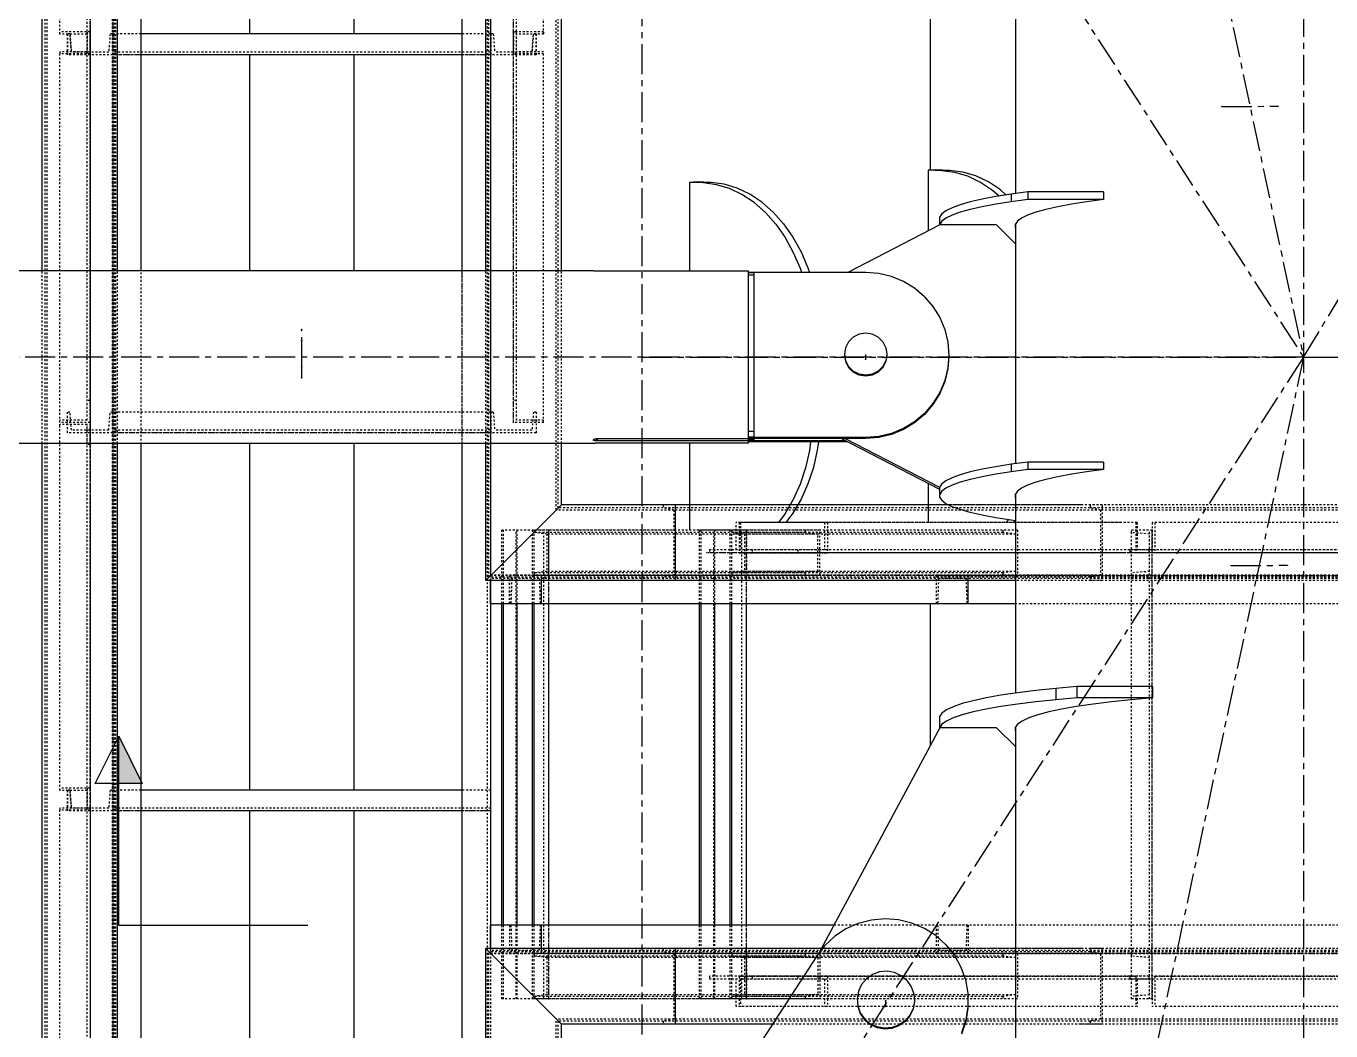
# Model space of a CAD drawing. Header units: millimetres. Extents: x 5143 to 30813, y 232 to 21408.
# Drawn here: x 12032.1 to 12377.2, y 15562.1 to 15827.8 of the extents above; entities that cross this region are included whole.
import ezdxf

# ---------------------------------------------------------------- set-up
doc = ezdxf.new("R2010")
doc.units = ezdxf.units.MM
doc.header["$LTSCALE"] = 0.25
for name, pattern in [('CENTER', [50.8, 31.75, -6.35, 6.35, -6.35]), ('XKITLINE00', [0]), ('XKITLINE02', [4, 2, -2]), ('XKITLINE03', [6, 3, -1, 1, -1])]:
    doc.linetypes.add(name, pattern=pattern)

msp = doc.modelspace()

# ---------------------------------------------------------------- linework, layer by layer
at = {"color": 8, "linetype": 'CENTER'}
for p, q in [((12370, 15740.27), (13445, 17519.98)), ((12195, 16877.2), (12195, 15209.12)), ((11840, 16560.27), (12370, 15740.27)), ((12195, 16560.27), (12370, 15740.27)), ((12370, 16010.75), (12370, 14354.32)), ((12348.39, 15806.57), (12363.29, 15806.65)), ((12105, 15737.67), (12105, 15747.65)), ((12105, 15734.79), (12105, 15744.77)), ((12370, 15740.27), (11840, 14920.27)), ((12370, 15740.27), (11840, 15740.27)), ((12370, 15740.27), (12195, 14920.27)), ((12195, 15740.27), (12952.49, 15740.27)), ((12254.2, 15739.7), (12254.2, 15740.85)), ((12370, 15740.27), (14995, 15740.27)), ((12370, 15740.27), (12952.49, 15740.27)), ((12350.79, 15685.17), (12365.69, 15685.25)), ((12259.5, 15568.49), (12259.5, 15570.14))]:
    msp.add_line(p, q, dxfattribs=at)
at = {"color": 1, "linetype": 'XKITLINE03'}
for p, q in [((12049.01, 16103.17), (12049.01, 15406.22)), ((12055.01, 16090.89), (12055.01, 15406.22)), ((12147.49, 15406.22), (12147.49, 16090.89)), ((12049.01, 15923.03), (12049.01, 15826.29)), ((12160.99, 15826.29), (12160.99, 15923.03)), ((12049.01, 15820.48), (12049.01, 15723.03)), ((12055.01, 15820.28), (12055.01, 15820.28)), ((12154.99, 15820.28), (12055.01, 15820.28)), ((12154.99, 15820.28), (12154.99, 15820.28)), ((12160.99, 15723.03), (12160.99, 15820.47)), ((12049.01, 15723.03), (12049.01, 15626.29)), ((12055.01, 15720.28), (12055.01, 15720.28)), ((12154.99, 15720.28), (12055.01, 15720.28)), ((12154.99, 15720.28), (12154.99, 15720.28)), ((12170.35, 15570.57), (12170.35, 15694.57)), ((12222.63, 15570.57), (12222.63, 15694.57)), ((12330, 15570.57), (12330, 15694.57)), ((12314.18, 15688.55), (12212.14, 15688.55)), ((12220.71, 15688.57), (12244.07, 15688.57)), ((12325.61, 15688.57), (12220.71, 15688.57)), ((12402.24, 15688.55), (12330.63, 15688.55)), ((12242.04, 15682.57), (12170.35, 15682.57)), ((12294.32, 15682.57), (12222.63, 15682.57)), ((12272.86, 15682.57), (13129.99, 15682.57)), ((12049.01, 15620.48), (12049.01, 15523.03)), ((12055.01, 15620.28), (12055.01, 15620.28)), ((12154.99, 15620.28), (12055.01, 15620.28)), ((12242.04, 15582.57), (12170.35, 15582.57)), ((12294.32, 15582.57), (12222.63, 15582.57)), ((13129.99, 15582.57), (12282.86, 15582.57)), ((12244.07, 15576.57), (12220.71, 15576.57)), ((12220.71, 15576.57), (12325.61, 15576.57)), ((12330.63, 15576.57), (12402.24, 15576.57))]:
    msp.add_line(p, q, dxfattribs=at)
at = {"color": 3, "linetype": 'XKITLINE02'}
for p, q in [((12055.01, 15406.22), (12055.01, 16090.89)), ((12055.86, 15406.22), (12055.86, 16090.89)), ((12147.49, 15406.22), (12147.49, 16090.89)), ((12154.14, 15406.22), (12154.14, 16090.89)), ((12154.99, 15406.22), (12154.99, 16090.89)), ((12037.16, 15406.22), (12037.16, 16090.12)), ((12037.69, 15406.22), (12037.69, 16090.06)), ((12054.93, 15406.22), (12054.93, 16090.06)), ((12055.46, 15406.22), (12055.46, 16090.12)), ((12154.54, 15682.1), (12154.54, 16090.12)), ((12155.07, 15682.64), (12155.07, 16090.06)), ((12172.31, 15699.87), (12172.31, 16090.06)), ((12172.84, 15700.4), (12172.84, 16090.12)), ((12062.51, 15406.22), (12062.51, 16028.83)), ((12147.49, 15406.22), (12147.49, 15976.69)), ((12041.01, 15825.71), (12041.01, 15923.03)), ((12048.21, 15820.46), (12048.21, 15922.44)), ((12160.99, 15820.46), (12160.99, 15923.03)), ((12161.79, 15820.46), (12161.79, 15922.44)), ((12168.99, 15825.71), (12168.99, 15923.03)), ((12049.01, 15820.46), (12049.01, 15920.98)), ((12049.01, 15826.29), (12041.01, 15826.29)), ((12048.21, 15825.71), (12041.01, 15825.71)), ((12043.69, 15825.78), (12043.01, 15825.78)), ((12043.01, 15820.28), (12043.01, 15825.78)), ((12043.01, 15825.78), (12043.01, 15820.28)), ((12044.07, 15820.98), (12043.69, 15825.78)), ((12043.69, 15825.78), (12044.07, 15820.98)), ((12049.01, 15826.28), (12048.21, 15826.28)), ((12048.21, 15826.28), (12048.21, 15821.06)), ((12048.21, 15723.61), (12048.21, 15826.28)), ((12049.01, 15826.28), (12049.01, 15820.48)), ((12049.01, 15727.93), (12049.01, 15826.28)), ((12054.33, 15825.78), (12053.95, 15820.98)), ((12054.33, 15825.78), (12053.95, 15820.98)), ((12055.01, 15825.78), (12054.33, 15825.78)), ((12055.01, 15825.78), (12055.01, 15820.28)), ((12055.01, 15825.78), (12055.01, 15820.28)), ((12062.51, 15825.78), (12055.01, 15825.78)), ((12055.01, 15820.28), (12055.01, 15825.78)), ((12154.99, 15825.78), (12147.49, 15825.78)), ((12154.99, 15825.78), (12154.99, 15820.28)), ((12155.67, 15825.78), (12154.99, 15825.78)), ((12154.99, 15825.78), (12154.99, 15820.28)), ((12154.99, 15820.28), (12154.99, 15825.78)), ((12155.67, 15825.78), (12156.05, 15820.98)), ((12155.67, 15825.78), (12156.05, 15820.98)), ((12160.99, 15826.29), (12160.99, 15820.46)), ((12168.99, 15826.29), (12160.99, 15826.29)), ((12160.99, 15723.03), (12160.99, 15826.28)), ((12161.79, 15826.28), (12160.99, 15826.28)), ((12161.79, 15723.61), (12161.79, 15826.28)), ((12161.79, 15820.46), (12161.79, 15825.71)), ((12168.99, 15825.71), (12161.79, 15825.71)), ((12166.31, 15825.78), (12165.93, 15820.98)), ((12165.93, 15820.98), (12166.31, 15825.78)), ((12166.99, 15825.78), (12166.31, 15825.78)), ((12166.99, 15825.78), (12166.99, 15820.28)), ((12166.99, 15820.28), (12166.99, 15825.78)), ((12168.99, 15826.29), (12168.99, 15825.71)), ((12048.21, 15821.06), (12041.01, 15821.06)), ((12041.01, 15821.06), (12041.01, 15820.48)), ((12041.01, 15723.03), (12041.01, 15821.06)), ((12049.01, 15820.48), (12041.01, 15820.48)), ((12055.01, 15820.28), (12043.01, 15820.28)), ((12053.95, 15820.98), (12044.07, 15820.98)), ((12049.01, 15820.46), (12048.21, 15820.46)), ((12049.01, 15723.03), (12049.01, 15820.48)), ((12154.99, 15820.98), (12055.01, 15820.98)), ((12062.51, 15820.28), (12055.01, 15820.28)), ((12154.99, 15820.28), (12147.49, 15820.28)), ((12166.99, 15820.28), (12154.99, 15820.28)), ((12165.93, 15820.98), (12156.05, 15820.98)), ((12168.99, 15820.47), (12160.99, 15820.47)), ((12161.79, 15820.46), (12160.99, 15820.46)), ((12168.99, 15821.06), (12161.79, 15821.06)), ((12168.99, 15723.03), (12168.99, 15821.06)), ((12036.31, 15717.45), (12036.31, 15763.1)), ((12056.31, 15717.45), (12056.31, 15763.1)), ((12062.51, 15406.22), (12062.51, 15763.1)), ((12147.49, 15717.45), (12147.49, 15763.1)), ((12153.69, 15717.45), (12153.69, 15763.1)), ((12173.69, 15717.45), (12173.69, 15763.1)), ((12049.01, 15728.83), (12048.21, 15728.83)), ((12161.79, 15728.83), (12160.99, 15728.83)), ((12043.69, 15725.78), (12043.01, 15725.78)), ((12043.01, 15720.28), (12043.01, 15725.78)), ((12043.01, 15720.28), (12043.01, 15725.78)), ((12044.07, 15720.98), (12043.69, 15725.78)), ((12044.07, 15720.98), (12043.69, 15725.78)), ((12053.95, 15720.98), (12054.33, 15725.78)), ((12053.95, 15720.98), (12054.33, 15725.78)), ((12055.01, 15725.78), (12054.33, 15725.78)), ((12055.01, 15720.28), (12055.01, 15725.78)), ((12055.01, 15720.28), (12055.01, 15725.78)), ((12154.99, 15725.78), (12055.01, 15725.78)), ((12055.01, 15720.28), (12055.01, 15725.78)), ((12154.99, 15725.78), (12154.99, 15720.28)), ((12155.67, 15725.78), (12154.99, 15725.78)), ((12154.99, 15725.78), (12154.99, 15720.28)), ((12154.99, 15720.28), (12154.99, 15725.78)), ((12155.67, 15725.78), (12156.05, 15720.98)), ((12155.67, 15725.78), (12156.05, 15720.98)), ((12166.31, 15725.78), (12165.93, 15720.98)), ((12166.31, 15725.78), (12165.93, 15720.98)), ((12166.99, 15725.78), (12166.31, 15725.78)), ((12166.99, 15725.78), (12166.99, 15720.28)), ((12166.99, 15725.78), (12166.99, 15720.28)), ((12048.21, 15723.61), (12041.01, 15723.61)), ((12041.01, 15722.1), (12041.01, 15723.03)), ((12049.01, 15723.03), (12041.01, 15723.03)), ((12049.01, 15723.03), (12041.01, 15723.03)), ((12048.21, 15722.44), (12041.01, 15722.44)), ((12041.01, 15625.71), (12041.01, 15722.1)), ((12048.21, 15717.2), (12048.21, 15722.44)), ((12048.21, 15620.46), (12048.21, 15722.1)), ((12049.01, 15717.2), (12049.01, 15723.03)), ((12049.01, 15620.46), (12049.01, 15722.1)), ((12168.99, 15723.03), (12160.99, 15723.03)), ((12168.99, 15723.61), (12161.79, 15723.61)), ((12055.01, 15720.28), (12043.01, 15720.28)), ((12053.95, 15720.98), (12044.07, 15720.98)), ((12154.99, 15720.98), (12055.01, 15720.98)), ((12154.99, 15720.28), (12055.01, 15720.28)), ((12166.99, 15720.28), (12154.99, 15720.28)), ((12165.93, 15720.98), (12156.05, 15720.98)), ((12049.01, 15717.2), (12048.21, 15717.2)), ((12173.69, 15701.25), (12172.31, 15699.87)), ((12200.65, 15701.25), (12200.65, 15700.4)), ((12203.82, 15701.25), (12200.65, 15701.25)), ((12200.65, 15701.25), (12200.65, 15700.4)), ((12316.7, 15701.25), (12275.98, 15701.25)), ((12311.09, 15701.25), (12275.98, 15701.25)), ((12467.77, 15701.25), (12313.53, 15701.25)), ((12313.53, 15701.25), (12313.53, 15700.4)), ((12316.7, 15701.25), (12313.53, 15701.25)), ((12313.53, 15701.25), (12313.53, 15700.4)), ((12316.7, 15701.25), (12316.7, 15681.25)), ((12316.7, 15701.25), (12316.7, 15681.25)), ((12203.46, 15699.87), (12172.31, 15699.87)), ((12200.65, 15700.4), (12172.84, 15700.4)), ((12203.46, 15699.87), (12200.65, 15700.4)), ((12313.53, 15700.4), (12200.65, 15700.4)), ((12203.46, 15699.87), (12200.65, 15700.4)), ((12203.46, 15699.87), (12203.46, 15682.63)), ((12316.34, 15699.87), (12203.46, 15699.87)), ((12203.46, 15699.87), (12203.46, 15682.64)), ((13129.99, 15700.4), (12313.53, 15700.4)), ((12316.34, 15699.87), (12313.53, 15700.4)), ((12316.34, 15699.87), (12313.53, 15700.4)), ((13129.99, 15699.87), (12316.34, 15699.87)), ((12316.34, 15699.87), (12316.34, 15682.64)), ((12316.34, 15699.87), (12316.34, 15682.63)), ((12170.35, 15694.57), (12157.91, 15694.57)), ((12157.91, 15675.07), (12157.91, 15694.57)), ((12158.4, 15675.07), (12158.4, 15694.57)), ((12161.74, 15570.57), (12161.74, 15694.57)), ((12162.02, 15675.07), (12162.02, 15694.57)), ((12166.02, 15675.07), (12166.02, 15694.57)), ((12166.51, 15675.07), (12166.51, 15694.57)), ((12242.04, 15694.57), (12166.51, 15694.57)), ((12166.51, 15693.89), (12166.51, 15694.57)), ((12238.2, 15693.89), (12166.51, 15693.89)), ((12169.86, 15693.51), (12166.51, 15693.89)), ((12169.09, 15570.57), (12169.09, 15694.57)), ((12170.35, 15675.07), (12170.35, 15694.57)), ((12203.82, 15694.57), (12170.35, 15694.57)), ((12170.35, 15682.57), (12170.35, 15694.57)), ((12222.63, 15694.57), (12210.19, 15694.57)), ((12210.19, 15675.07), (12210.19, 15694.57)), ((12210.68, 15675.07), (12210.68, 15694.57)), ((12214.03, 15570.57), (12214.03, 15694.57)), ((12214.3, 15675.07), (12214.3, 15694.57)), ((12218.31, 15675.07), (12218.31, 15694.57)), ((12294.32, 15694.57), (12218.8, 15694.57)), ((12218.8, 15694.57), (12218.8, 15693.89)), ((12218.8, 15675.07), (12218.8, 15694.57)), ((12290.49, 15693.89), (12218.8, 15693.89)), ((12222.14, 15693.51), (12218.8, 15693.89)), ((12219.92, 15689.37), (12219.92, 15696.57)), ((12244.07, 15696.57), (12219.92, 15696.57)), ((12220.71, 15696.57), (12220.71, 15688.57)), ((12325.96, 15696.57), (12220.71, 15696.57)), ((12220.71, 15696.57), (12220.71, 15688.57)), ((12321.65, 15696.57), (12221.05, 15696.57)), ((12221.05, 15696.57), (12221.05, 15689.37)), ((12221.38, 15570.57), (12221.38, 15694.57)), ((12222.63, 15694.57), (12222.63, 15682.57)), ((12222.63, 15675.07), (12222.63, 15694.57)), ((12238.2, 15694.57), (12238.2, 15693.89)), ((12241.55, 15693.51), (12238.2, 15693.89)), ((12242.04, 15682.57), (12242.04, 15694.57)), ((12243.28, 15696.57), (12243.28, 15689.37)), ((12244.07, 15696.57), (12244.07, 15688.57)), ((12290.49, 15694.57), (12290.49, 15693.89)), ((12293.84, 15693.51), (12290.49, 15693.89)), ((12294.32, 15694.57), (12294.32, 15682.57)), ((12324.5, 15570.57), (12324.5, 15694.57)), ((12330, 15694.57), (12324.5, 15694.57)), ((12330, 15694.57), (12324.5, 15694.57)), ((12324.5, 15693.89), (12324.5, 15694.57)), ((12329.3, 15693.51), (12324.5, 15693.89)), ((12325.61, 15696.57), (12325.61, 15688.57)), ((12325.96, 15696.57), (12325.96, 15689.37)), ((12329.3, 15570.57), (12329.3, 15694.57)), ((12402.24, 15696.55), (12329.97, 15696.55)), ((12329.97, 15696.55), (12329.97, 15689.35)), ((12330, 15570.57), (12330, 15694.57)), ((12330, 15682.57), (12330, 15694.57)), ((12330.63, 15696.55), (12330.63, 15688.55)), ((12241.55, 15693.51), (12169.86, 15693.51)), ((12169.86, 15693.51), (12169.86, 15683.64)), ((12293.84, 15693.51), (12222.14, 15693.51)), ((12222.14, 15693.51), (12222.14, 15683.64)), ((12241.55, 15683.64), (12241.55, 15693.51)), ((12293.84, 15693.51), (12293.84, 15683.64)), ((12329.3, 15683.64), (12329.3, 15693.51)), ((12212.85, 15689.37), (12212.85, 15688.57)), ((12243.28, 15689.37), (12212.85, 15689.37)), ((12244.07, 15688.57), (12212.85, 15688.57)), ((12329.06, 15688.57), (12220.71, 15688.57)), ((12321.65, 15688.57), (12220.71, 15688.57)), ((12329.06, 15689.37), (12221.05, 15689.37)), ((12224.15, 15689.37), (12224.15, 15688.57)), ((12236.21, 15689.37), (12236.21, 15688.57)), ((12395.69, 15689.35), (12324.07, 15689.35)), ((12324.07, 15689.35), (12324.07, 15688.55)), ((12329.97, 15689.35), (12324.07, 15689.35)), ((12395.69, 15688.55), (12324.07, 15688.55)), ((12330.63, 15688.55), (12324.07, 15688.55)), ((12329.06, 15689.37), (12329.06, 15688.57)), ((12401.59, 15689.35), (12329.97, 15689.35)), ((12402.24, 15688.55), (12330.63, 15688.55)), ((12169.86, 15683.64), (12166.51, 15683.25)), ((12241.55, 15683.64), (12169.86, 15683.64)), ((12222.14, 15683.64), (12218.8, 15683.25)), ((12293.84, 15683.64), (12222.14, 15683.64)), ((12241.55, 15683.64), (12238.2, 15683.25)), ((12293.84, 15683.64), (12290.49, 15683.25)), ((12329.3, 15683.64), (12324.5, 15683.25)), ((12155.07, 15682.64), (12153.69, 15681.25)), ((12200.65, 15682.1), (12154.54, 15682.1)), ((12168.43, 15682.57), (12154.98, 15682.57)), ((12154.98, 15675.07), (12154.98, 15682.57)), ((12154.98, 15675.07), (12154.98, 15682.57)), ((12167.85, 15681.72), (12154.98, 15681.72)), ((12203.46, 15682.63), (12155.07, 15682.64)), ((12159.98, 15682.57), (12159.98, 15675.07)), ((12281.31, 15682.57), (12159.98, 15682.57)), ((12159.98, 15675.07), (12159.98, 15682.57)), ((12160.57, 15681.72), (12160.34, 15675.07)), ((12160.57, 15681.72), (12160.34, 15675.07)), ((12203.82, 15681.72), (12160.57, 15681.72)), ((12238.2, 15683.25), (12166.51, 15683.25)), ((12166.51, 15683.25), (12166.51, 15682.57)), ((12242.04, 15682.57), (12166.51, 15682.57)), ((12203.82, 15682.57), (12166.51, 15682.57)), ((12167.85, 15681.72), (12168.07, 15675.07)), ((12167.85, 15681.72), (12168.07, 15675.07)), ((12168.43, 15681.25), (12168.43, 15682.57)), ((12203.82, 15682.57), (12168.43, 15682.57)), ((12168.43, 15681.25), (12168.43, 15682.57)), ((12203.46, 15682.64), (12200.65, 15682.1)), ((12203.46, 15682.63), (12200.65, 15682.1)), ((12200.65, 15682.1), (12200.65, 15681.25)), ((12313.53, 15682.1), (12200.65, 15682.1)), ((12200.65, 15682.1), (12200.65, 15681.25)), ((12316.7, 15681.25), (12200.65, 15681.25)), ((12316.34, 15682.63), (12203.46, 15682.64)), ((12280.72, 15681.72), (12203.82, 15681.72)), ((12290.49, 15683.25), (12218.8, 15683.25)), ((12218.8, 15683.25), (12218.8, 15682.57)), ((12294.32, 15682.57), (12218.8, 15682.57)), ((12238.2, 15683.25), (12238.2, 15682.57)), ((12272.86, 15682.57), (12272.86, 15675.07)), ((13129.99, 15682.57), (12272.86, 15682.57)), ((12272.86, 15682.57), (12272.86, 15675.07)), ((12273.44, 15681.72), (12273.22, 15675.07)), ((12273.44, 15681.72), (12273.22, 15675.07)), ((13129.99, 15681.72), (12273.44, 15681.72)), ((12280.72, 15681.72), (12280.95, 15675.07)), ((12280.72, 15681.72), (12280.95, 15675.07)), ((12281.31, 15681.25), (12281.31, 15682.57)), ((12281.31, 15681.25), (12281.31, 15682.57)), ((12290.49, 15683.25), (12290.49, 15682.57)), ((12316.34, 15682.64), (12313.53, 15682.1)), ((12316.34, 15682.63), (12313.53, 15682.1)), ((13129.99, 15682.1), (12313.53, 15682.1)), ((12313.53, 15682.1), (12313.53, 15681.25)), ((12313.53, 15682.1), (12313.53, 15681.25)), ((13129.99, 15681.25), (12313.53, 15681.25)), ((13129.99, 15682.63), (12316.34, 15682.64)), ((12324.5, 15682.57), (12324.5, 15683.25)), ((12330, 15682.57), (12324.5, 15682.57)), ((12160.34, 15675.07), (12159.98, 15675.07)), ((12273.22, 15675.07), (12159.98, 15675.07)), ((12281.31, 15675.07), (12272.86, 15675.07)), ((12281.31, 15675.07), (12280.95, 15675.07)), ((12446.2, 15675.07), (12293.8, 15675.07)), ((12049.01, 15626.29), (12041.01, 15626.29)), ((12048.21, 15625.71), (12041.01, 15625.71)), ((12043.69, 15625.78), (12043.01, 15625.78)), ((12043.01, 15620.28), (12043.01, 15625.78)), ((12043.01, 15625.78), (12043.01, 15620.28)), ((12044.07, 15620.98), (12043.69, 15625.78)), ((12043.69, 15625.78), (12044.07, 15620.98)), ((12049.01, 15626.28), (12048.21, 15626.28)), ((12048.21, 15626.28), (12048.21, 15621.06)), ((12048.21, 15523.61), (12048.21, 15626.28)), ((12049.01, 15626.28), (12049.01, 15620.48)), ((12049.01, 15626.28), (12049.01, 15528.83)), ((12054.33, 15625.78), (12053.95, 15620.98)), ((12054.33, 15625.78), (12053.95, 15620.98)), ((12055.01, 15625.78), (12054.33, 15625.78)), ((12055.01, 15625.78), (12055.01, 15620.28)), ((12055.01, 15625.78), (12055.01, 15620.28)), ((12062.51, 15625.78), (12055.01, 15625.78)), ((12055.01, 15620.28), (12055.01, 15625.78)), ((12154.99, 15625.78), (12147.49, 15625.78)), ((12154.99, 15620.28), (12154.99, 15625.78)), ((12048.21, 15621.06), (12041.01, 15621.06)), ((12041.01, 15621.06), (12041.01, 15620.48)), ((12041.01, 15523.03), (12041.01, 15621.06)), ((12049.01, 15620.48), (12041.01, 15620.48)), ((12055.01, 15620.28), (12043.01, 15620.28)), ((12053.95, 15620.98), (12044.07, 15620.98)), ((12049.01, 15620.46), (12048.21, 15620.46)), ((12049.01, 15620.48), (12049.01, 15523.03)), ((12154.99, 15620.98), (12055.01, 15620.98)), ((12062.51, 15620.28), (12055.01, 15620.28)), ((12154.99, 15620.28), (12147.49, 15620.28)), ((12154.98, 15582.57), (12154.98, 15590.07)), ((12157.91, 15570.57), (12157.91, 15590.07)), ((12158.4, 15570.57), (12158.4, 15590.07)), ((12159.98, 15590.07), (12159.98, 15582.57)), ((12281.31, 15590.07), (12159.98, 15590.07)), ((12160.34, 15590.07), (12159.98, 15590.07)), ((12159.98, 15590.07), (12159.98, 15582.57)), ((12160.34, 15590.07), (12160.57, 15583.42)), ((12160.34, 15590.07), (12160.57, 15583.42)), ((12162.02, 15570.57), (12162.02, 15590.07)), ((12166.02, 15570.57), (12166.02, 15590.07)), ((12166.51, 15570.57), (12166.51, 15590.07)), ((12168.07, 15590.07), (12167.85, 15583.42)), ((12168.07, 15590.07), (12167.85, 15583.42)), ((12170.35, 15570.57), (12170.35, 15590.07)), ((12210.19, 15570.57), (12210.19, 15590.07)), ((12210.68, 15570.57), (12210.68, 15590.07)), ((12214.3, 15570.57), (12214.3, 15590.07)), ((12218.31, 15570.57), (12218.31, 15590.07)), ((12218.8, 15570.57), (12218.8, 15590.07)), ((12222.63, 15570.57), (12222.63, 15590.07)), ((12281.31, 15590.07), (12245.74, 15590.07)), ((12446.2, 15590.07), (12272.86, 15590.07)), ((12272.86, 15590.07), (12272.86, 15582.57)), ((12272.86, 15590.07), (12272.86, 15582.57)), ((12273.22, 15590.07), (12273.44, 15583.42)), ((12273.22, 15590.07), (12273.44, 15583.42)), ((12280.95, 15590.07), (12280.72, 15583.42)), ((12280.95, 15590.07), (12280.72, 15583.42)), ((12281.31, 15590.07), (12280.95, 15590.07)), ((12281.31, 15590.07), (12281.31, 15582.57)), ((12281.31, 15590.07), (12281.31, 15582.57)), ((12154.98, 15582.57), (12154.98, 15583.87)), ((12154.98, 15583.42), (12154.98, 15583.42)), ((12167.85, 15583.42), (12154.98, 15583.42)), ((12154.99, 15406.22), (12154.99, 15583.87)), ((12280.72, 15583.42), (12160.57, 15583.42)), ((12168.43, 15582.57), (12168.43, 15583.87)), ((12168.43, 15582.57), (12168.43, 15583.87)), ((12203.82, 15583.87), (12200.65, 15583.87)), ((12200.65, 15583.87), (12200.65, 15583.02)), ((12200.65, 15583.87), (12200.65, 15583.02)), ((12316.7, 15583.87), (12242.41, 15583.87)), ((12311.09, 15583.87), (12242.41, 15583.87)), ((13129.99, 15583.42), (12273.44, 15583.42)), ((12446.2, 15583.87), (12313.53, 15583.87)), ((12313.53, 15583.87), (12313.53, 15583.02)), ((12316.7, 15583.87), (12313.53, 15583.87)), ((12313.53, 15583.87), (12313.53, 15583.02)), ((12316.7, 15583.87), (12316.7, 15563.87)), ((12316.7, 15583.87), (12316.7, 15563.87)), ((12200.65, 15583.02), (12154.54, 15583.02)), ((12154.54, 15406.22), (12154.54, 15583.02)), ((12154.98, 15582.57), (12154.98, 15582.57)), ((12168.43, 15582.57), (12154.98, 15582.57)), ((12203.46, 15582.49), (12155.07, 15582.49)), ((12155.07, 15406.22), (12155.07, 15582.49)), ((12281.31, 15582.57), (12159.98, 15582.57)), ((12242.04, 15582.57), (12166.51, 15582.57)), ((12166.51, 15582.57), (12166.51, 15581.89)), ((12238.2, 15581.89), (12166.51, 15581.89)), ((12169.86, 15581.51), (12166.51, 15581.89)), ((12241.55, 15581.51), (12169.86, 15581.51)), ((12169.86, 15581.51), (12169.86, 15571.64)), ((12170.35, 15570.57), (12170.35, 15582.57)), ((12313.53, 15583.02), (12200.65, 15583.02)), ((12203.46, 15582.49), (12200.65, 15583.02)), ((12203.46, 15582.49), (12200.65, 15583.02)), ((12316.34, 15582.49), (12203.46, 15582.49)), ((12203.46, 15582.49), (12203.46, 15565.26)), ((12203.46, 15582.49), (12203.46, 15565.25)), ((12294.32, 15582.57), (12218.8, 15582.57)), ((12218.8, 15582.57), (12218.8, 15581.89)), ((12290.49, 15581.89), (12218.8, 15581.89)), ((12222.14, 15581.51), (12218.8, 15581.89)), ((12293.84, 15581.51), (12222.14, 15581.51)), ((12222.14, 15581.51), (12222.14, 15571.64)), ((12222.63, 15582.57), (12222.63, 15570.57)), ((12238.2, 15582.57), (12238.2, 15581.89)), ((12241.55, 15581.51), (12238.2, 15581.89)), ((12241.55, 15581.51), (12241.55, 15571.64)), ((12242.04, 15582.57), (12242.04, 15570.57)), ((13129.99, 15582.57), (12272.86, 15582.57)), ((12290.49, 15582.57), (12290.49, 15581.89)), ((12293.84, 15581.51), (12290.49, 15581.89)), ((12293.84, 15581.51), (12293.84, 15571.64)), ((12294.32, 15582.57), (12294.32, 15570.57)), ((13129.99, 15583.02), (12313.53, 15583.02)), ((12316.34, 15582.49), (12313.53, 15583.02)), ((12316.34, 15582.49), (12313.53, 15583.02)), ((13129.99, 15582.49), (12316.34, 15582.49)), ((12316.34, 15582.49), (12316.34, 15565.26)), ((12316.34, 15582.49), (12316.34, 15565.25)), ((12330, 15582.57), (12324.5, 15582.57)), ((12324.5, 15581.89), (12324.5, 15582.57)), ((12329.3, 15581.51), (12324.5, 15581.89)), ((12329.3, 15571.64), (12329.3, 15581.51)), ((12330, 15570.57), (12330, 15582.57)), ((12244.07, 15576.57), (12212.85, 15576.57)), ((12212.85, 15576.57), (12212.85, 15575.77)), ((12220.71, 15576.57), (12220.71, 15568.57)), ((12329.06, 15576.57), (12220.71, 15576.57)), ((12220.71, 15576.57), (12220.71, 15568.57)), ((12224.15, 15576.57), (12224.15, 15575.77)), ((12236.21, 15576.57), (12236.21, 15575.77)), ((12244.07, 15576.57), (12244.07, 15568.57)), ((12402.24, 15576.57), (12324.07, 15576.57)), ((12324.07, 15576.57), (12324.07, 15575.77)), ((12325.61, 15576.57), (12325.61, 15568.57)), ((12329.06, 15576.57), (12329.06, 15575.77)), ((12330.63, 15576.57), (12330.63, 15568.57)), ((12243.28, 15575.77), (12212.85, 15575.77)), ((12219.92, 15568.57), (12219.92, 15575.77)), ((12329.06, 15575.77), (12221.05, 15575.77)), ((12221.05, 15575.77), (12221.05, 15568.57)), ((12243.28, 15575.77), (12243.28, 15568.57)), ((12401.59, 15575.77), (12324.07, 15575.77)), ((12325.96, 15575.77), (12325.96, 15568.57)), ((12329.97, 15575.77), (12329.97, 15568.57)), ((12170.35, 15570.57), (12157.91, 15570.57)), ((12169.86, 15571.64), (12166.51, 15571.25)), ((12238.2, 15571.25), (12166.51, 15571.25)), ((12166.51, 15570.57), (12166.51, 15571.25)), ((12242.04, 15570.57), (12166.51, 15570.57)), ((12237.75, 15570.57), (12166.51, 15570.57)), ((12241.55, 15571.64), (12169.86, 15571.64)), ((12222.63, 15570.57), (12210.19, 15570.57)), ((12222.14, 15571.64), (12218.8, 15571.25)), ((12290.49, 15571.25), (12218.8, 15571.25)), ((12218.8, 15571.25), (12218.8, 15570.57)), ((12294.32, 15570.57), (12218.8, 15570.57)), ((12266.41, 15570.57), (12218.8, 15570.57)), ((12293.84, 15571.64), (12222.14, 15571.64)), ((12241.55, 15571.64), (12238.2, 15571.25)), ((12238.2, 15571.25), (12238.2, 15570.57)), ((12293.84, 15571.64), (12290.49, 15571.25)), ((12290.49, 15571.25), (12290.49, 15570.57)), ((12329.3, 15571.64), (12324.5, 15571.25)), ((12324.5, 15570.57), (12324.5, 15571.25)), ((12330, 15570.57), (12324.5, 15570.57)), ((12330, 15570.57), (12324.5, 15570.57)), ((12244.07, 15568.57), (12219.92, 15568.57)), ((12325.96, 15568.57), (12220.71, 15568.57)), ((12402.24, 15568.57), (12329.97, 15568.57)), ((12173.69, 15563.87), (12172.31, 15565.26)), ((12203.46, 15565.25), (12172.31, 15565.26)), ((12173.69, 15563.87), (12172.31, 15565.26)), ((12172.31, 15406.22), (12172.31, 15565.26)), ((12200.65, 15564.72), (12172.84, 15564.72)), ((12172.84, 15406.22), (12172.84, 15564.72)), ((12203.46, 15565.26), (12200.65, 15564.72)), ((12203.46, 15565.25), (12200.65, 15564.72)), ((12313.53, 15564.72), (12200.65, 15564.72)), ((12200.65, 15564.72), (12200.65, 15563.87)), ((12200.65, 15564.72), (12200.65, 15563.87)), ((12203.82, 15563.87), (12200.65, 15563.87)), ((12316.34, 15565.25), (12203.46, 15565.26)), ((12316.11, 15563.87), (12229.55, 15563.87)), ((12316.7, 15563.87), (12311.09, 15563.87)), ((12316.34, 15565.26), (12313.53, 15564.72)), ((12316.34, 15565.25), (12313.53, 15564.72)), ((13129.99, 15564.72), (12313.53, 15564.72)), ((12313.53, 15564.72), (12313.53, 15563.87)), ((12313.53, 15564.72), (12313.53, 15563.87)), ((13129.99, 15563.87), (12313.53, 15563.87)), ((13129.99, 15565.25), (12316.34, 15565.26))]:
    msp.add_line(p, q, dxfattribs=at)
at = {"color": 7, "linetype": 'XKITLINE00'}
for p, q in [((12036.31, 15763.1), (12036.31, 16012.92)), ((12056.31, 15763.1), (12056.31, 16000.65)), ((12062.51, 15763.1), (12062.51, 15996.85)), ((12147.49, 15763.1), (12147.49, 15944.72)), ((12153.69, 15763.1), (12153.69, 15940.91)), ((12173.69, 15763.1), (12173.69, 15928.64)), ((12147.49, 15825.78), (12062.51, 15825.78)), ((12147.49, 15820.28), (12062.51, 15820.28)), ((12036.31, 15406.22), (12036.31, 15717.45)), ((12056.31, 15406.22), (12056.31, 15717.45)), ((12062.51, 15406.22), (12062.51, 15717.45)), ((12147.49, 15438.02), (12147.49, 15717.45)), ((12153.69, 15681.25), (12153.69, 15717.45)), ((12173.69, 15701.25), (12173.69, 15717.45)), ((12173.69, 15701.25), (12153.69, 15681.25)), ((12173.69, 15701.25), (12153.69, 15681.25)), ((12203.82, 15701.25), (12173.69, 15701.25)), ((12203.82, 15701.25), (12203.82, 15681.25)), ((12275.98, 15701.25), (12203.82, 15701.25)), ((12203.82, 15701.25), (12203.82, 15681.25)), ((12203.82, 15681.25), (12153.69, 15681.25)), ((12154.98, 15675.07), (12154.98, 15681.25)), ((12154.99, 15583.87), (12154.99, 15681.25)), ((12168.43, 15675.07), (12168.43, 15681.25)), ((12168.43, 15675.07), (12168.43, 15681.25)), ((12293.8, 15681.25), (12203.82, 15681.25)), ((12281.31, 15675.07), (12281.31, 15681.25)), ((12281.31, 15675.07), (12281.31, 15681.25)), ((12168.43, 15675.07), (12154.98, 15675.07)), ((12157.91, 15590.07), (12157.91, 15675.07)), ((12158.4, 15590.07), (12158.4, 15675.07)), ((12162.02, 15590.07), (12162.02, 15675.07)), ((12166.02, 15590.07), (12166.02, 15675.07)), ((12166.51, 15590.07), (12166.51, 15675.07)), ((12281.31, 15675.07), (12168.43, 15675.07)), ((12170.35, 15590.07), (12170.35, 15675.07)), ((12210.19, 15590.07), (12210.19, 15675.07)), ((12210.68, 15590.07), (12210.68, 15675.07)), ((12214.3, 15590.07), (12214.3, 15675.07)), ((12218.31, 15590.07), (12218.31, 15675.07)), ((12218.8, 15590.07), (12218.8, 15675.07)), ((12222.63, 15590.07), (12222.63, 15675.07)), ((12293.8, 15675.07), (12281.31, 15675.07)), ((12147.49, 15625.78), (12062.51, 15625.78)), ((12147.49, 15620.28), (12062.51, 15620.28)), ((12154.98, 15583.87), (12154.98, 15590.07)), ((12168.43, 15590.07), (12154.98, 15590.07)), ((12168.43, 15583.87), (12168.43, 15590.07)), ((12168.43, 15583.87), (12168.43, 15590.07)), ((12245.74, 15590.07), (12168.43, 15590.07)), ((12173.69, 15563.87), (12153.69, 15583.87)), ((12203.82, 15583.87), (12153.69, 15583.87)), ((12173.69, 15563.87), (12153.69, 15583.87)), ((12153.69, 15447.61), (12153.69, 15583.87)), ((12242.41, 15583.87), (12203.82, 15583.87)), ((12203.82, 15583.87), (12203.82, 15563.87)), ((12203.82, 15583.87), (12203.82, 15563.87)), ((12203.82, 15563.87), (12173.69, 15563.87)), ((12173.69, 15478.55), (12173.69, 15563.87)), ((12229.55, 15563.87), (12203.82, 15563.87))]:
    msp.add_line(p, q, dxfattribs=at)
at = {"color": 8, "linetype": 'XKITLINE00'}
for p, q in [((12091.2, 15920.28), (12091.2, 15825.78)), ((12118.8, 15920.28), (12118.8, 15825.78)), ((12271.2, 15843.5), (12271.2, 15789.78)), ((12293.8, 15836.34), (12293.8, 15783.53)), ((12091.2, 15820.28), (12091.2, 15763.1)), ((12118.8, 15820.28), (12118.8, 15763.1)), ((12272.74, 15789.86), (12270.67, 15789.75)), ((12274.3, 15789.59), (12270.67, 15789.75)), ((12270.67, 15789.75), (12270.67, 15773.63)), ((12276.36, 15789.69), (12272.74, 15789.86)), ((12276.36, 15789.69), (12274.3, 15789.59)), ((12277.79, 15789.14), (12274.3, 15789.59)), ((12279.86, 15789.24), (12276.36, 15789.69)), ((12281.23, 15788.11), (12277.79, 15789.14)), ((12283.3, 15788.21), (12279.86, 15789.24)), ((12284.57, 15786.52), (12281.23, 15788.11)), ((12286.64, 15786.63), (12283.3, 15788.21)), ((12209.63, 15786.63), (12207.56, 15786.52)), ((12211.18, 15786.36), (12207.56, 15786.52)), ((12207.56, 15786.52), (12207.56, 15763.04)), ((12213.25, 15786.46), (12209.63, 15786.63)), ((12213.25, 15786.46), (12211.18, 15786.36)), ((12214.68, 15785.9), (12211.18, 15786.36)), ((12216.74, 15786.01), (12213.25, 15786.46)), ((12218.12, 15784.88), (12214.68, 15785.9)), ((12220.19, 15784.98), (12216.74, 15786.01)), ((12221.46, 15783.29), (12218.12, 15784.88)), ((12223.53, 15783.39), (12220.19, 15784.98)), ((12287.77, 15784.4), (12284.57, 15786.52)), ((12289.83, 15784.5), (12286.64, 15786.63)), ((12289.49, 15782.88), (12287.77, 15784.4)), ((12291.34, 15783.17), (12289.83, 15784.5)), ((12297.11, 15783.97), (12292.65, 15783.38)), ((12317.11, 15783.97), (12297.11, 15783.97)), ((12297.11, 15783.97), (12297.11, 15781.99)), ((12317.11, 15783.97), (12317.11, 15781.99)), ((12224.65, 15781.16), (12221.46, 15783.29)), ((12226.72, 15781.27), (12223.53, 15783.39)), ((12227.65, 15778.53), (12224.65, 15781.16)), ((12229.71, 15778.64), (12226.72, 15781.27)), ((12279.18, 15780.59), (12277.03, 15779.81)), ((12281.83, 15781.34), (12279.18, 15780.59)), ((12284.98, 15782.06), (12281.83, 15781.34)), ((12288.59, 15782.74), (12284.98, 15782.06)), ((12288.59, 15780.75), (12284.98, 15780.07)), ((12292.65, 15783.38), (12288.59, 15782.74)), ((12292.65, 15781.39), (12288.59, 15780.75)), ((12292.65, 15783.38), (12292.65, 15781.39)), ((12297.11, 15781.99), (12292.65, 15781.39)), ((12317.11, 15781.99), (12297.11, 15781.99)), ((12308.59, 15780.75), (12304.98, 15780.07)), ((12312.65, 15781.39), (12308.59, 15780.75)), ((12317.11, 15781.99), (12312.65, 15781.39)), ((12227.65, 15778.53), (12230.4, 15775.43)), ((12229.71, 15778.64), (12232.47, 15775.53)), ((12274.31, 15778.2), (12273.76, 15777.39)), ((12273.76, 15775.23), (12273.76, 15777.39)), ((12275.4, 15779.02), (12274.31, 15778.2)), ((12275.4, 15777.03), (12274.31, 15776.22)), ((12277.03, 15779.81), (12275.4, 15779.02)), ((12277.03, 15777.83), (12275.4, 15777.03)), ((12279.18, 15778.6), (12277.03, 15777.83)), ((12281.83, 15779.35), (12279.18, 15778.6)), ((12284.98, 15780.07), (12281.83, 15779.35)), ((12295.4, 15777.03), (12294.31, 15776.22)), ((12297.03, 15777.83), (12295.4, 15777.03)), ((12299.18, 15778.6), (12297.03, 15777.83)), ((12301.83, 15779.35), (12299.18, 15778.6)), ((12304.98, 15780.07), (12301.83, 15779.35)), ((12230.4, 15775.43), (12232.88, 15771.91)), ((12232.47, 15775.53), (12234.94, 15772.01)), ((12273.8, 15775.24), (12249.43, 15762.67)), ((12274.31, 15776.22), (12273.76, 15775.4)), ((12288.8, 15775.24), (12273.8, 15775.24)), ((12293.8, 15770.29), (12288.8, 15775.24)), ((12294.31, 15776.22), (12293.76, 15775.4)), ((12293.76, 15775.4), (12293.76, 15774.58)), ((12293.76, 15774.58), (12293.8, 15774.53)), ((12293.8, 15775.45), (12293.8, 15770.29)), ((12232.88, 15771.91), (12235.04, 15768.01)), ((12234.94, 15772.01), (12237.1, 15768.11)), ((12293.8, 15770.29), (12293.8, 15712.12)), ((12235.04, 15768.01), (12236.85, 15763.8)), ((12237.1, 15768.11), (12238.91, 15763.9)), ((12182.19, 15763.1), (12027.8, 15763.1)), ((12182.36, 15763.06), (12182.19, 15763.1)), ((12182.6, 15763.04), (12182.36, 15763.06)), ((12182.89, 15763.04), (12182.6, 15763.04)), ((12182.89, 15763.02), (12182.6, 15763.04)), ((12183.2, 15763.04), (12182.89, 15763.04)), ((12183.2, 15763.01), (12182.89, 15763.02)), ((12183.2, 15763.04), (12183.2, 15763.01)), ((12223.2, 15763.04), (12183.2, 15763.04)), ((12223.2, 15763.01), (12183.2, 15763.01)), ((12223.2, 15763.04), (12223.2, 15763.01)), ((12223.2, 15718.71), (12223.2, 15763.01)), ((12236.85, 15763.8), (12237.21, 15762.67)), ((12238.91, 15763.9), (12239.31, 15762.67)), ((12254.2, 15762.67), (12223.2, 15762.67)), ((12224.7, 15762.55), (12223.2, 15762.55)), ((12224.7, 15761.98), (12223.2, 15761.98)), ((12224.7, 15722.56), (12224.7, 15762.55)), ((12257.64, 15762.4), (12254.2, 15762.67)), ((12260.99, 15761.6), (12257.64, 15762.4)), ((12264.18, 15760.29), (12260.99, 15761.6)), ((12267.13, 15758.5), (12264.18, 15760.29)), ((12269.75, 15756.28), (12267.13, 15758.5)), ((12269.75, 15756.28), (12271.99, 15753.67)), ((12271.99, 15753.67), (12273.8, 15750.75)), ((12273.8, 15750.75), (12275.12, 15747.59)), ((12252.46, 15746.33), (12250.9, 15745.54)), ((12254.2, 15746.61), (12252.46, 15746.33)), ((12255.93, 15746.33), (12254.2, 15746.61)), ((12257.49, 15745.54), (12255.93, 15746.33)), ((12275.12, 15747.59), (12275.92, 15744.26)), ((12248.87, 15742.77), (12248.6, 15741.05)), ((12249.66, 15744.32), (12248.87, 15742.77)), ((12250.9, 15745.54), (12249.66, 15744.32)), ((12258.73, 15744.32), (12257.49, 15745.54)), ((12258.73, 15744.32), (12259.52, 15742.77)), ((12259.52, 15742.77), (12259.8, 15741.05)), ((12275.92, 15744.26), (12276.2, 15740.85)), ((12248.6, 15741.05), (12248.87, 15739.33)), ((12248.6, 15740.95), (12248.87, 15739.23)), ((12248.6, 15740.95), (12248.87, 15739.23)), ((12248.6, 15740.85), (12248.87, 15739.13)), ((12248.87, 15739.33), (12249.66, 15737.79)), ((12248.87, 15739.23), (12249.66, 15737.68)), ((12248.87, 15739.23), (12249.66, 15737.68)), ((12248.87, 15739.13), (12249.66, 15737.58)), ((12259.52, 15739.33), (12258.73, 15737.79)), ((12259.52, 15739.23), (12258.73, 15737.68)), ((12259.52, 15739.23), (12258.73, 15737.68)), ((12259.52, 15739.13), (12258.73, 15737.58)), ((12259.8, 15741.05), (12259.52, 15739.33)), ((12259.8, 15740.95), (12259.52, 15739.23)), ((12259.8, 15740.95), (12259.52, 15739.23)), ((12259.8, 15740.85), (12259.52, 15739.13)), ((12276.2, 15740.85), (12275.92, 15737.43)), ((12276.2, 15740.59), (12275.92, 15737.18)), ((12276.19, 15740.72), (12276.2, 15740.59)), ((12276.2, 15740.85), (12276.2, 15740.59)), ((12250.9, 15736.56), (12249.66, 15737.79)), ((12250.9, 15736.46), (12249.66, 15737.68)), ((12250.9, 15736.46), (12249.66, 15737.68)), ((12250.9, 15736.35), (12249.66, 15737.58)), ((12252.46, 15735.77), (12250.9, 15736.56)), ((12252.46, 15735.67), (12250.9, 15736.46)), ((12252.46, 15735.67), (12250.9, 15736.46)), ((12252.46, 15735.56), (12250.9, 15736.35)), ((12254.2, 15735.5), (12252.46, 15735.77)), ((12254.2, 15735.39), (12252.46, 15735.67)), ((12254.2, 15735.39), (12252.46, 15735.67)), ((12254.2, 15735.29), (12252.46, 15735.56)), ((12255.93, 15735.77), (12254.2, 15735.5)), ((12255.93, 15735.67), (12254.2, 15735.39)), ((12255.93, 15735.67), (12254.2, 15735.39)), ((12255.93, 15735.56), (12254.2, 15735.29)), ((12254.2, 15735.5), (12254.2, 15735.39)), ((12254.2, 15735.39), (12254.2, 15735.29)), ((12257.49, 15736.56), (12255.93, 15735.77)), ((12257.49, 15736.46), (12255.93, 15735.67)), ((12257.49, 15736.46), (12255.93, 15735.67)), ((12257.49, 15736.35), (12255.93, 15735.56)), ((12258.73, 15737.79), (12257.49, 15736.56)), ((12258.73, 15737.68), (12257.49, 15736.46)), ((12258.73, 15737.68), (12257.49, 15736.46)), ((12258.73, 15737.58), (12257.49, 15736.35)), ((12275.92, 15737.43), (12275.12, 15734.1)), ((12275.92, 15737.18), (12275.12, 15733.85)), ((12275.12, 15734.1), (12273.8, 15730.94)), ((12275.12, 15733.85), (12273.8, 15730.69)), ((12273.8, 15730.94), (12271.99, 15728.02)), ((12273.8, 15730.69), (12271.99, 15727.77)), ((12269.75, 15725.42), (12267.13, 15723.19)), ((12269.75, 15725.16), (12267.13, 15722.94)), ((12271.99, 15728.02), (12269.75, 15725.42)), ((12271.99, 15727.77), (12269.75, 15725.16)), ((12224.7, 15719.17), (12224.7, 15722.56)), ((12267.13, 15723.19), (12264.18, 15721.4)), ((12267.13, 15722.94), (12264.18, 15721.15)), ((12182.19, 15718.46), (12182.11, 15718.39)), ((12182.11, 15718.39), (12182.11, 15718.33)), ((12182.19, 15718.26), (12182.11, 15718.33)), ((12182.36, 15718.56), (12182.19, 15718.46)), ((12182.36, 15718.21), (12182.19, 15718.26)), ((12182.6, 15718.64), (12182.36, 15718.56)), ((12182.6, 15718.16), (12182.36, 15718.21)), ((12182.89, 15718.69), (12182.6, 15718.64)), ((12182.89, 15718.13), (12182.6, 15718.16)), ((12183.2, 15718.71), (12182.89, 15718.69)), ((12182.89, 15718.69), (12182.89, 15718.13)), ((12183.2, 15718.12), (12182.89, 15718.13)), ((12223.2, 15718.71), (12183.2, 15718.71)), ((12183.2, 15718.71), (12183.2, 15718.12)), ((12223.2, 15718.12), (12183.2, 15718.12)), ((12224.7, 15720.61), (12223.2, 15720.61)), ((12224.7, 15719.17), (12223.2, 15719.17)), ((12254.2, 15719.03), (12223.2, 15719.03)), ((12254.2, 15718.77), (12223.2, 15718.77)), ((12223.2, 15718.71), (12223.2, 15718.54)), ((12223.2, 15717.61), (12223.2, 15718.71)), ((12224.7, 15718.54), (12223.2, 15718.54)), ((12224.7, 15718.29), (12223.2, 15718.29)), ((12224.7, 15717.99), (12224.7, 15718.76)), ((12248.94, 15718.14), (12224.7, 15718.14)), ((12273.76, 15705.32), (12247.7, 15718.77)), ((12273.76, 15705.83), (12248.69, 15718.77)), ((12257.64, 15719.29), (12254.2, 15719.03)), ((12257.64, 15719.04), (12254.2, 15718.77)), ((12254.2, 15719.03), (12254.2, 15718.77)), ((12260.99, 15720.09), (12257.64, 15719.29)), ((12260.99, 15719.84), (12257.64, 15719.04)), ((12257.64, 15719.29), (12257.64, 15719.04)), ((12264.18, 15721.4), (12260.99, 15720.09)), ((12264.18, 15721.15), (12260.99, 15719.84)), ((12182.19, 15717.45), (12027.8, 15717.45)), ((12091.2, 15717.45), (12091.2, 15625.78)), ((12118.8, 15717.45), (12118.8, 15625.78)), ((12182.19, 15717.49), (12182.11, 15717.48)), ((12182.11, 15717.48), (12182.11, 15717.46)), ((12182.19, 15717.45), (12182.11, 15717.46)), ((12182.36, 15717.5), (12182.19, 15717.49)), ((12182.36, 15717.49), (12182.19, 15717.45)), ((12182.6, 15717.51), (12182.36, 15717.5)), ((12182.52, 15717.5), (12182.36, 15717.49)), ((12182.89, 15717.51), (12182.6, 15717.51)), ((12183.2, 15717.51), (12182.89, 15717.51)), ((12223.2, 15717.51), (12183.2, 15717.51)), ((12207.56, 15717.51), (12207.56, 15694.57)), ((12224.7, 15717.99), (12223.2, 15717.99)), ((12224.7, 15717.93), (12223.2, 15717.93)), ((12249.43, 15717.88), (12223.2, 15717.88)), ((12223.2, 15717.61), (12223.2, 15717.51)), ((12224.7, 15717.99), (12224.7, 15717.93)), ((12239.32, 15715.58), (12238.28, 15711.02)), ((12239.63, 15717.88), (12239.32, 15715.58)), ((12241.39, 15715.68), (12240.35, 15711.12)), ((12241.69, 15717.88), (12241.39, 15715.68)), ((12240.35, 15711.12), (12238.91, 15706.79)), ((12288.59, 15711.32), (12284.98, 15710.64)), ((12292.65, 15711.96), (12288.59, 15711.32)), ((12297.11, 15712.56), (12292.65, 15711.96)), ((12292.65, 15711.96), (12292.65, 15709.98)), ((12317.11, 15712.56), (12297.11, 15712.56)), ((12297.11, 15712.56), (12297.11, 15710.57)), ((12317.11, 15712.56), (12317.11, 15710.57)), ((12238.28, 15711.02), (12236.85, 15706.69)), ((12277.03, 15708.4), (12275.4, 15707.6)), ((12279.18, 15709.17), (12277.03, 15708.4)), ((12281.83, 15709.92), (12279.18, 15709.17)), ((12281.83, 15707.94), (12279.18, 15707.19)), ((12284.98, 15710.64), (12281.83, 15709.92)), ((12284.98, 15708.66), (12281.83, 15707.94)), ((12288.59, 15709.34), (12284.98, 15708.66)), ((12292.65, 15709.98), (12288.59, 15709.34)), ((12297.11, 15710.57), (12292.65, 15709.98)), ((12317.11, 15710.57), (12297.11, 15710.57)), ((12301.83, 15707.94), (12299.18, 15707.19)), ((12304.98, 15708.66), (12301.83, 15707.94)), ((12308.59, 15709.34), (12304.98, 15708.66)), ((12312.65, 15709.98), (12308.59, 15709.34)), ((12317.11, 15710.57), (12312.65, 15709.98)), ((12236.85, 15706.69), (12235.04, 15702.64)), ((12238.91, 15706.79), (12237.1, 15702.74)), ((12270.67, 15706.92), (12270.67, 15696.57)), ((12274.31, 15706.79), (12273.76, 15705.97)), ((12273.76, 15703.16), (12273.76, 15705.97)), ((12274.31, 15704.81), (12273.76, 15703.99)), ((12275.4, 15707.6), (12274.31, 15706.79)), ((12275.4, 15705.62), (12274.31, 15704.81)), ((12277.03, 15706.41), (12275.4, 15705.62)), ((12279.18, 15707.19), (12277.03, 15706.41)), ((12294.31, 15704.81), (12293.76, 15703.99)), ((12295.4, 15705.62), (12294.31, 15704.81)), ((12297.03, 15706.41), (12295.4, 15705.62)), ((12299.18, 15707.19), (12297.03, 15706.41)), ((12235.04, 15702.64), (12232.88, 15698.94)), ((12237.1, 15702.74), (12234.94, 15699.04)), ((12273.76, 15703.16), (12274.31, 15702.34)), ((12275.4, 15701.53), (12274.31, 15702.34)), ((12277.03, 15700.74), (12275.4, 15701.53)), ((12293.76, 15703.99), (12293.76, 15703.16)), ((12293.76, 15703.16), (12293.8, 15703.12)), ((12293.8, 15704.03), (12293.8, 15651.45)), ((12232.88, 15698.94), (12231.1, 15696.57)), ((12234.94, 15699.04), (12233.09, 15696.57)), ((12279.18, 15699.96), (12277.03, 15700.74)), ((12281.83, 15699.21), (12279.18, 15699.96)), ((12284.98, 15698.49), (12281.83, 15699.21)), ((12288.59, 15697.81), (12284.98, 15698.49)), ((12292.65, 15697.17), (12288.59, 15697.81)), ((12291.97, 15697.28), (12291.29, 15696.57)), ((12293.8, 15697.02), (12292.65, 15697.17)), ((12293.7, 15697.03), (12293.25, 15696.57)), ((12271.2, 15682.57), (12271.2, 15682.57)), ((12271.2, 15675.07), (12271.2, 15637.46)), ((12304.44, 15652.68), (12299.2, 15652.14)), ((12310.04, 15653.16), (12304.44, 15652.68)), ((12304.44, 15652.68), (12304.44, 15649.71)), ((12330.04, 15653.16), (12310.04, 15653.16)), ((12310.04, 15653.16), (12310.04, 15650.19)), ((12330.04, 15653.16), (12330.04, 15650.19)), ((12282.59, 15649.44), (12279.69, 15648.66)), ((12286.02, 15650.18), (12282.59, 15649.44)), ((12289.95, 15650.88), (12286.02, 15650.18)), ((12294.36, 15651.54), (12289.95, 15650.88)), ((12299.2, 15652.14), (12294.36, 15651.54)), ((12299.2, 15649.16), (12294.36, 15648.56)), ((12304.44, 15649.71), (12299.2, 15649.16)), ((12310.04, 15650.19), (12304.44, 15649.71)), ((12330.04, 15650.19), (12310.04, 15650.19)), ((12319.2, 15649.16), (12314.36, 15648.56)), ((12324.44, 15649.71), (12319.2, 15649.16)), ((12330.04, 15650.19), (12324.44, 15649.71)), ((12274.37, 15646.18), (12273.77, 15645.32)), ((12275.56, 15647.03), (12274.37, 15646.18)), ((12277.34, 15647.86), (12275.56, 15647.03)), ((12279.69, 15648.66), (12277.34, 15647.86)), ((12279.69, 15645.69), (12277.34, 15644.88)), ((12282.59, 15646.47), (12279.69, 15645.69)), ((12286.02, 15647.21), (12282.59, 15646.47)), ((12289.95, 15647.91), (12286.02, 15647.21)), ((12294.36, 15648.56), (12289.95, 15647.91)), ((12299.69, 15645.69), (12297.34, 15644.88)), ((12302.59, 15646.47), (12299.69, 15645.69)), ((12306.02, 15647.21), (12302.59, 15646.47)), ((12309.95, 15647.91), (12306.02, 15647.21)), ((12314.36, 15648.56), (12309.95, 15647.91)), ((12273.8, 15642.3), (12241.67, 15582.49)), ((12273.77, 15642.25), (12273.77, 15645.32)), ((12274.37, 15643.2), (12273.77, 15642.35)), ((12288.8, 15642.3), (12273.8, 15642.3)), ((12275.56, 15644.05), (12274.37, 15643.2)), ((12277.34, 15644.88), (12275.56, 15644.05)), ((12293.8, 15637.34), (12288.8, 15642.3)), ((12294.37, 15643.2), (12293.77, 15642.35)), ((12293.77, 15642.35), (12293.77, 15641.49)), ((12293.8, 15642.38), (12293.8, 15637.34)), ((12295.56, 15644.05), (12294.37, 15643.2)), ((12297.34, 15644.88), (12295.56, 15644.05)), ((12293.77, 15641.49), (12293.8, 15641.45)), ((12293.8, 15637.34), (12293.8, 15544.33)), ((12091.2, 15620.28), (12091.2, 15525.78)), ((12118.8, 15620.28), (12118.8, 15525.78)), ((12252.24, 15590.53), (12248.95, 15589.07)), ((12255.72, 15591.44), (12252.24, 15590.53)), ((12259.31, 15591.76), (12255.72, 15591.44)), ((12262.9, 15591.5), (12259.31, 15591.76)), ((12266.4, 15590.65), (12262.9, 15591.5)), ((12269.71, 15589.24), (12266.4, 15590.65)), ((12245.96, 15587.09), (12243.33, 15584.65)), ((12248.95, 15589.07), (12245.96, 15587.09)), ((12272.74, 15587.32), (12269.71, 15589.24)), ((12275.41, 15584.92), (12272.74, 15587.32)), ((12243.33, 15584.65), (12241.14, 15581.81)), ((12275.41, 15584.92), (12277.64, 15582.12)), ((12241.14, 15581.81), (12224.53, 15556.1)), ((12277.64, 15582.12), (12279.38, 15579)), ((12256.01, 15577.04), (12254.38, 15575.92)), ((12257.87, 15577.71), (12256.01, 15577.04)), ((12259.85, 15577.87), (12257.87, 15577.71)), ((12261.8, 15577.53), (12259.85, 15577.87)), ((12263.6, 15576.69), (12261.8, 15577.53)), ((12265.11, 15575.42), (12263.6, 15576.69)), ((12279.38, 15579), (12280.58, 15575.63)), ((12253.1, 15574.41), (12252.25, 15572.63)), ((12254.38, 15575.92), (12253.1, 15574.41)), ((12265.11, 15575.42), (12266.25, 15573.8)), ((12266.25, 15573.8), (12266.92, 15571.95)), ((12280.58, 15575.63), (12281.2, 15572.11)), ((12252.25, 15572.63), (12251.9, 15570.69)), ((12251.9, 15570.69), (12252.07, 15568.73)), ((12267.09, 15569.99), (12266.74, 15568.06)), ((12267.09, 15569.89), (12266.74, 15567.95)), ((12267.09, 15569.89), (12266.74, 15567.95)), ((12267.09, 15569.79), (12266.74, 15567.85)), ((12266.92, 15571.95), (12267.09, 15569.99)), ((12281.2, 15572.11), (12281.24, 15568.54)), ((12252.07, 15568.73), (12252.74, 15566.88)), ((12252.07, 15568.63), (12252.74, 15566.78)), ((12252.07, 15568.63), (12252.74, 15566.78)), ((12252.07, 15568.53), (12252.74, 15566.68)), ((12252.74, 15566.88), (12253.88, 15565.27)), ((12252.74, 15566.78), (12253.88, 15565.16)), ((12252.74, 15566.78), (12253.88, 15565.16)), ((12252.74, 15566.68), (12253.88, 15565.06)), ((12265.89, 15566.27), (12264.61, 15564.77)), ((12265.89, 15566.17), (12264.61, 15564.67)), ((12265.89, 15566.17), (12264.61, 15564.67)), ((12266.74, 15568.06), (12265.89, 15566.27)), ((12266.74, 15567.95), (12265.89, 15566.17)), ((12266.74, 15567.95), (12265.89, 15566.17)), ((12266.74, 15567.85), (12265.89, 15566.07)), ((12265.89, 15566.27), (12265.89, 15566.17)), ((12265.89, 15566.17), (12265.89, 15566.07)), ((12281.24, 15568.54), (12280.67, 15565.01)), ((12281.24, 15568.16), (12280.67, 15564.63)), ((12281.24, 15568.54), (12281.24, 15568.16)), ((12255.39, 15564), (12253.88, 15565.27)), ((12255.39, 15563.9), (12253.88, 15565.16)), ((12255.39, 15563.9), (12253.88, 15565.16)), ((12255.39, 15563.79), (12253.88, 15565.06)), ((12257.19, 15563.16), (12255.39, 15564)), ((12255.39, 15564), (12255.39, 15563.9)), ((12257.19, 15563.06), (12255.39, 15563.9)), ((12255.39, 15563.9), (12255.39, 15563.79)), ((12257.19, 15563.06), (12255.39, 15563.9)), ((12257.19, 15562.96), (12255.39, 15563.79)), ((12259.14, 15562.81), (12257.19, 15563.16)), ((12259.14, 15562.71), (12257.19, 15563.06)), ((12259.14, 15562.71), (12257.19, 15563.06)), ((12259.14, 15562.61), (12257.19, 15562.96)), ((12261.12, 15562.98), (12259.14, 15562.81)), ((12261.12, 15562.88), (12259.14, 15562.71)), ((12261.12, 15562.88), (12259.14, 15562.71)), ((12261.12, 15562.78), (12259.14, 15562.61)), ((12262.99, 15563.65), (12261.12, 15562.98)), ((12262.99, 15563.55), (12261.12, 15562.88)), ((12262.99, 15563.55), (12261.12, 15562.88)), ((12262.99, 15563.44), (12261.12, 15562.78)), ((12264.61, 15564.77), (12262.99, 15563.65)), ((12264.61, 15564.67), (12262.99, 15563.55)), ((12264.61, 15564.67), (12262.99, 15563.55)), ((12264.61, 15564.57), (12262.99, 15563.44)), ((12265.89, 15566.07), (12264.61, 15564.57)), ((12280.67, 15565.01), (12279.53, 15561.63)), ((12280.67, 15564.63), (12279.53, 15561.24))]:
    msp.add_line(p, q, dxfattribs=at)
at = {"color": 30, "linetype": 'XKITLINE00'}
for p, q in [((12050.34, 15627.57), (12056.59, 15640.07)), ((12056.59, 15640.07), (12062.84, 15627.57)), ((12062.84, 15627.57), (12050.34, 15627.57))]:
    msp.add_line(p, q, dxfattribs=at)
at = {"color": 2, "linetype": 'XKITLINE00'}
for q in [(12056.59, 15640.07), (12106.59, 15590.07)]:
    msp.add_line((12056.59, 15590.07), q, dxfattribs=at)
at = {"color": 1, "linetype": 'XKITLINE00'}
for centre in [(12049.01, 15826.29), (12160.99, 15826.29), (12049.01, 15820.48), (12055.01, 15820.28), (12055.01, 15820.28), (12154.99, 15820.28), (12154.99, 15820.28), (12160.99, 15820.47), (12049.01, 15723.03), (12049.01, 15723.03), (12160.99, 15723.03), (12055.01, 15720.28), (12055.01, 15720.28), (12154.99, 15720.28), (12154.99, 15720.28), (12170.35, 15694.57), (12222.63, 15694.57), (12330, 15694.57), (12212.14, 15688.55), (12220.71, 15688.57), (12220.71, 15688.57), (12244.07, 15688.57), (12314.18, 15688.55), (12325.61, 15688.57), (12330.63, 15688.55), (12170.35, 15682.57), (12222.63, 15682.57), (12242.04, 15682.57), (12272.86, 15682.57), (12294.32, 15682.57), (12330, 15682.57), (12049.01, 15626.29), (12049.01, 15620.48), (12055.01, 15620.28), (12055.01, 15620.28), (12154.99, 15620.28), (12170.35, 15582.57), (12222.63, 15582.57), (12242.04, 15582.57), (12282.86, 15582.57), (12294.32, 15582.57), (12330, 15582.57), (12220.71, 15576.57), (12220.71, 15576.57), (12244.07, 15576.57), (12325.61, 15576.57), (12330.63, 15576.57), (12170.35, 15570.57), (12222.63, 15570.57), (12330, 15570.57)]:
    msp.add_circle(centre, 0.05, dxfattribs=at)
at = {"color": 8, "linetype": 'XKITLINE00'}
for centre in [(12348.39, 15806.57), (12363.29, 15806.65), (12105, 15747.65), (12105, 15744.77), (12195, 15740.27), (12254.2, 15740.85), (12254.2, 15739.7), (12370, 15740.27), (12370, 15740.27), (12370, 15740.27), (12370, 15740.27), (12370, 15740.27), (12370, 15740.27), (12370, 15740.27), (12370, 15740.27), (12105, 15737.67), (12105, 15734.79), (12350.79, 15685.17), (12365.69, 15685.25), (12259.5, 15570.14), (12259.5, 15568.49)]:
    msp.add_circle(centre, 0.05, dxfattribs=at)
at = {"color": 30, "linetype": 'Continuous'}
msp.add_solid([(12056.59, 15627.57), (12056.59, 15640.07), (12056.59, 15627.57), (12062.84, 15627.57)], dxfattribs=at)

doc.saveas('drawing.dxf')
